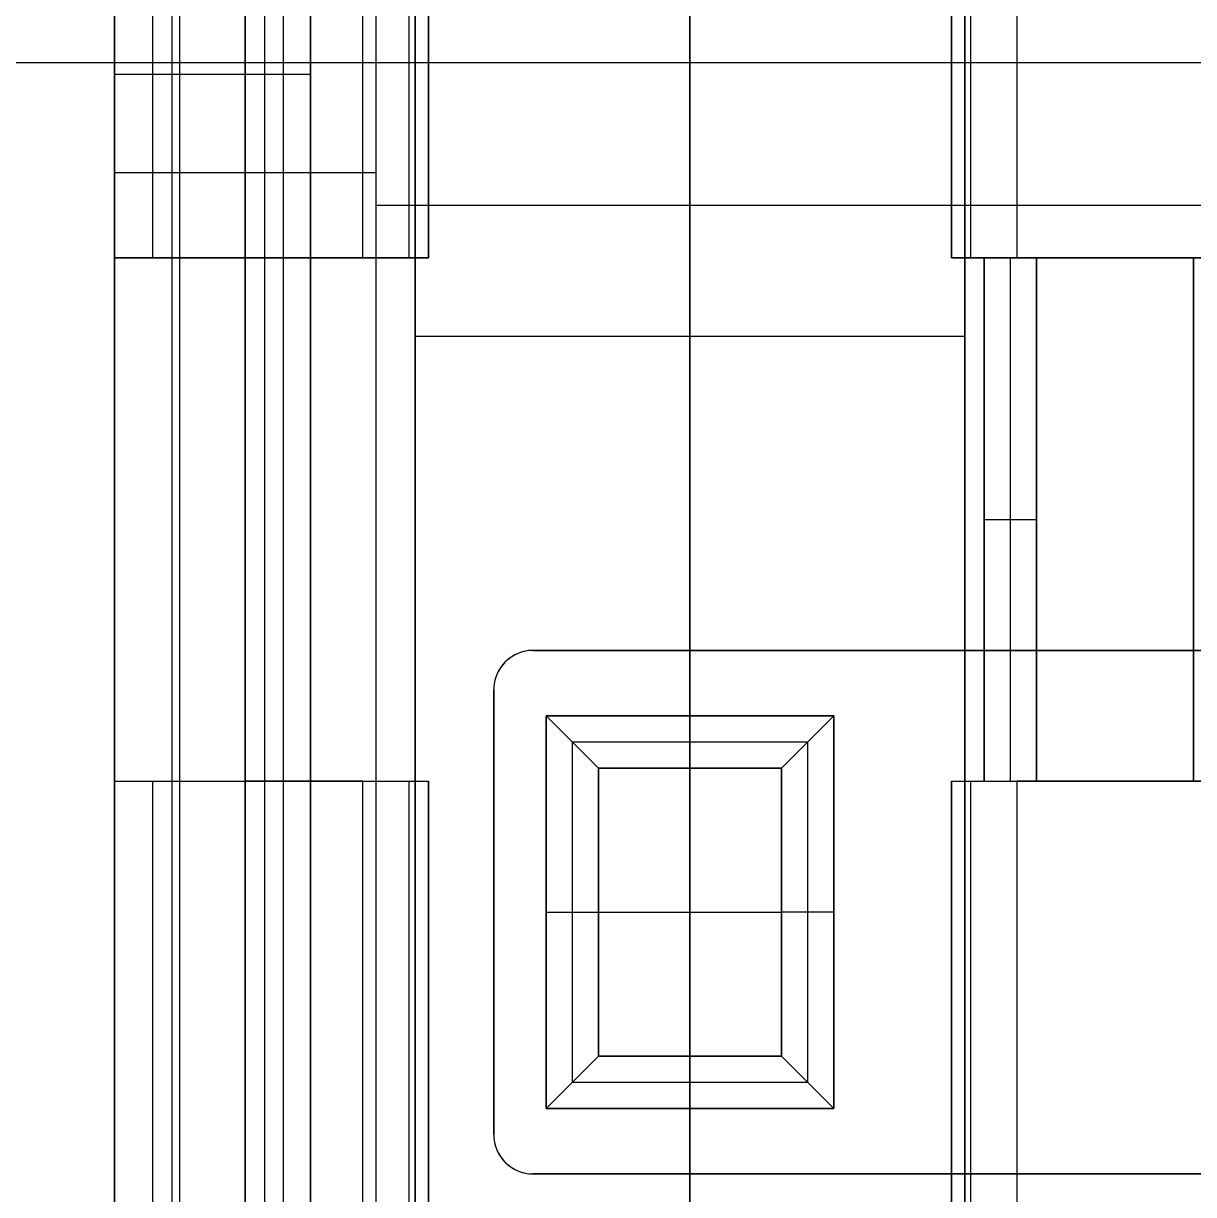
# Model space of a CAD drawing. Header units: inches. Extents: x 0 to 2.1, y -0.07 to 2.7.
# Drawn here: x 1.43112 to 1.46634, y 0.03477 to 0.07 of the extents above; entities that cross this region are included whole.
import ezdxf

# ---------------------------------------------------------------- set-up
doc = ezdxf.new("R2010")
doc.units = ezdxf.units.IN
doc.header["$LTSCALE"] = 0.0393700787401575
doc.header["$MEASUREMENT"] = 0
doc.layers.add('freetronics11$components', color=254, linetype='Continuous', true_color=0xe6e6e6)

msp = doc.modelspace()

# ---------------------------------------------------------------- linework, layer by layer
at = {"layer": 'freetronics11$components', "color": 254, "true_color": 0xe6e6e6}
for p, q in [((1.451181102362204, 0.1369659744230794, -0.1189702879683127), (1.451181102362204, 0.0267297539506385, -0.1189702879683127)), ((1.451181102362204, 0.0267297539506385, -0.1236946974171316), (1.451181102362204, 0.1369659744230794, -0.1236946974171316)), ((1.442913385826771, 0.1290919586750479, -0.1189702879683127), (1.442913385826771, 0.0267297539506384, -0.1189702879683127)), ((1.442913385826771, 0.0267297539506384, -0.1236946974171316), (1.442913385826771, 0.1290919586750479, -0.1236946974171316)), ((1.442913385826771, 0.1290919586750479, -0.1189702879683127), (1.442913385826771, 0.0267297539506384, -0.1189702879683127)), ((1.442913385826771, 0.0267297539506384, -0.1236946974171316), (1.442913385826771, 0.1290919586750479, -0.1236946974171316)), ((1.459448818897637, 0.0267297539506384, -0.1189702879683127), (1.459448818897637, 0.1290919586750479, -0.1189702879683127)), ((1.459448818897637, 0.1290919586750479, -0.1236946974171316), (1.459448818897637, 0.0267297539506384, -0.1236946974171316)), ((1.459448818897637, 0.1290919586750479, -0.1236946974171316), (1.459448818897637, 0.0267297539506384, -0.1236946974171316)), ((1.459448818897637, 0.0267297539506384, -0.1189702879683127), (1.459448818897637, 0.1290919586750479, -0.1189702879683127)), ((1.433858267716535, 0.1192494389900085, -0.1327498155273679), (1.433858267716535, 0.0176746358404022, -0.1327498155273679)), ((1.433858267716535, 0.0176746358404022, -0.1209387919053206), (1.433858267716535, 0.1192494389900085, -0.1209387919053206)), ((1.433858267716535, 0.1192494389900085, -0.1327498155273679), (1.433858267716535, 0.0176746358404022, -0.1327498155273679)), ((1.433858267716535, 0.1192494389900085, -0.1268443037163443), (1.433858267716535, 0.0176746358404022, -0.1268443037163443)), ((1.433858267716535, 0.1192494389900085, -0.1209387919053206), (1.433858267716535, 0.0176746358404022, -0.1209387919053206)), ((1.435587952079607, 0.1192494389900085, -0.1369256429753207), (1.435587952079607, 0.0176746358404055, -0.1369256429753207)), ((1.435826771653543, 0.0176746358404022, -0.1209387919053206), (1.435826771653543, 0.1192494389900085, -0.1209387919053206)), ((1.437795275590551, 0.0176746358404022, -0.1209387919053206), (1.437795275590551, 0.1192494389900085, -0.1209387919053206)), ((1.437795275590551, 0.0176746358404022, -0.1209387919053206), (1.437795275590551, 0.1192494389900085, -0.1209387919053206)), ((1.437795275590551, 0.1192494389900085, -0.1327498155273679), (1.437795275590551, 0.0176746358404022, -0.1327498155273679)), ((1.437795275590551, 0.1192494389900085, -0.1268443037163443), (1.437795275590551, 0.0176746358404022, -0.1268443037163443)), ((1.437795275590551, 0.1192494389900085, -0.1327498155273679), (1.437795275590551, 0.0176746358404022, -0.1327498155273679)), ((1.438371837044908, 0.1192494389900085, -0.1341417580100185), (1.438371837044908, 0.0176746358404055, -0.1341417580100185)), ((1.439763779527559, 0.1192494389900085, -0.1347183194643758), (1.439763779527559, 0.0176746358404022, -0.1347183194643758)), ((1.439763779527559, 0.1192494389900085, -0.1386553273383915), (1.439763779527559, 0.0176746358404022, -0.1386553273383915)), ((1.439763779527559, 0.0176746358404022, -0.1386553273383915), (1.439763779527559, 0.1192494389900085, -0.1386553273383915)), ((1.439763779527559, 0.0176746358404022, -0.1347183194643758), (1.439763779527559, 0.1192494389900085, -0.1347183194643758)), ((1.433858267716535, 0.0629502263915834, -0.1209387919053206), (1.433858267716535, 0.1133439271789849, -0.1209387919053206)), ((1.433858267716535, 0.1133439271789849, -0.1209387919053206), (1.433858267716535, 0.0629502263915834, -0.1209387919053206)), ((1.433858267716535, 0.0629502263915834, -0.1197576895431159), (1.433858267716535, 0.1133439271789849, -0.1197576895431159)), ((1.433858267716535, 0.0629502263915834, -0.1197576895431159), (1.433858267716535, 0.1133439271789849, -0.1197576895431159)), ((1.43501139062525, 0.0629502263915858, -0.1169738045778143), (1.43501139062525, 0.1133439271789817, -0.1169738045778143)), ((1.437795275590551, 0.1133439271789849, -0.1158206816691001), (1.437795275590551, 0.0629502263915834, -0.1158206816691001)), ((1.437795275590551, 0.1133439271789849, -0.1209387919053206), (1.437795275590551, 0.0629502263915834, -0.1209387919053206)), ((1.437795275590551, 0.1133439271789849, -0.1158206816691001), (1.437795275590551, 0.0629502263915834, -0.1158206816691001)), ((1.437795275590551, 0.1133439271789849, -0.1307813115903599), (1.437795275590551, 0.0176746358404022, -0.1307813115903599)), ((1.437795275590551, 0.0176746358404022, -0.1307813115903599), (1.437795275590551, 0.1133439271789849, -0.1307813115903599)), ((1.437795275590551, 0.1133439271789849, -0.1209387919053206), (1.437795275590551, 0.0629502263915834, -0.1209387919053206)), ((1.437795275590551, 0.1133439271789849, -0.1258600517478403), (1.437795275590551, 0.0176746358404022, -0.1258600517478403)), ((1.438948398499265, 0.0176746358404023, -0.133565196555661), (1.438948398499265, 0.1133439271789818, -0.133565196555661)), ((1.441338582677165, 0.0629502263915834, -0.1158206816691001), (1.441338582677165, 0.1133439271789849, -0.1158206816691001)), ((1.441338582677165, 0.0629502263915834, -0.1158206816691001), (1.441338582677165, 0.1133439271789849, -0.1158206816691001)), ((1.441732283464566, 0.0176746358404022, -0.1347183194643758), (1.441732283464566, 0.1133439271789849, -0.1347183194643758)), ((1.441732283464566, 0.0176746358404022, -0.1347183194643758), (1.441732283464566, 0.1133439271789849, -0.1347183194643758)), ((1.442730525159815, 0.0629502263915858, -0.1163972431234569), (1.442730525159815, 0.1133439271789817, -0.1163972431234569)), ((1.443307086614173, 0.1133439271789849, -0.117789185606108), (1.443307086614173, 0.0629502263915834, -0.117789185606108)), ((1.443307086614173, 0.0629502263915834, -0.1217261934801238), (1.443307086614173, 0.1133439271789849, -0.1217261934801238)), ((1.443307086614173, 0.1133439271789849, -0.117789185606108), (1.443307086614173, 0.0629502263915834, -0.117789185606108)), ((1.443307086614173, 0.1133439271789849, -0.119757689543116), (1.443307086614173, 0.0629502263915833, -0.1197576895431159)), ((1.443307086614173, 0.1133439271789849, -0.1217261934801238), (1.443307086614173, 0.0629502263915834, -0.1217261934801238)), ((1.451181102362204, 0.0078321161553628, -0.1217261934801238), (1.451181102362204, 0.1133439271789849, -0.1217261934801238)), ((1.459055118110236, 0.0629502263915834, -0.1217261934801238), (1.459055118110236, 0.1133439271789849, -0.1217261934801238)), ((1.459055118110236, 0.1133439271789849, -0.1217261934801238), (1.459055118110236, 0.0629502263915834, -0.1217261934801238)), ((1.459055118110236, 0.0629502263915834, -0.117789185606108), (1.459055118110236, 0.1133439271789849, -0.117789185606108)), ((1.459055118110236, 0.1133439271789849, -0.119757689543116), (1.459055118110236, 0.0629502263915833, -0.1197576895431159)), ((1.459055118110236, 0.0629502263915834, -0.117789185606108), (1.459055118110236, 0.1133439271789849, -0.117789185606108)), ((1.459631679564592, 0.0629502263915858, -0.1163972431234576), (1.459631679564592, 0.1133439271789817, -0.1163972431234576)), ((1.461023622047243, 0.1133439271789849, -0.1158206816691001), (1.461023622047243, 0.0629502263915834, -0.1158206816691001)), ((1.461023622047243, 0.1133439271789849, -0.1158206816691001), (1.461023622047243, 0.0629502263915834, -0.1158206816691001)), ((1.402952755905501, 0.0688239420949101, -0.0788128076533521), (1.474803149606292, 0.0688239420949101, -0.0788128076533521)), ((1.433858267716535, 0.0684620374152054, -0.1327498155273679), (1.433858267716535, 0.0684620374152054, -0.1209387919053206)), ((1.437795275590537, 0.0684620374152054, -0.1209387919053206), (1.433858267716549, 0.0684620374152054, -0.1209387919053206)), ((1.437795275590551, 0.0684620374152054, -0.1327498155273679), (1.437795275590551, 0.0684620374152054, -0.1209387919053206)), ((1.437795275590551, 0.0655092815096935, -0.1209387919053206), (1.433858267716535, 0.0655092815096935, -0.1209387919053206)), ((1.437795275590551, 0.0655092815096935, -0.1209387919053207), (1.437795275590551, 0.0655092815096935, -0.1307813115903608)), ((1.562992125984251, 0.0645250295411896, -0.1347183194643758), (1.441732283464566, 0.0645250295411896, -0.1347183194643758)), ((1.437795275590551, 0.0629502263915834, -0.1209387919053206), (1.433858267716535, 0.0629502263915834, -0.1209387919053206)), ((1.433858267716535, 0.0629502263915834, -0.1209387919053206), (1.433858267716535, 0.0629502263915834, -0.1197576895431159)), ((1.443307086614173, 0.0629502263915834, -0.1203482407242182), (1.433858267716535, 0.0629502263915834, -0.1203482407242182)), ((1.437795275590551, 0.0629502263915834, -0.1209387919053206), (1.433858267716535, 0.0629502263915834, -0.1209387919053206)), ((1.433858267716535, 0.0629502263915834, -0.1209387919053206), (1.433858267716535, 0.0629502263915834, -0.1197576895431159)), ((1.442913385826771, 0.0629502263915834, -0.1233009966297301), (1.437795275590551, 0.0629502263915834, -0.1233009966297301)), ((1.437795275590551, 0.0629502263915834, -0.1233009966297301), (1.437795275590551, 0.0472021948955203, -0.1233009966297301)), ((1.442913385826771, 0.0629502263915834, -0.1233009966297301), (1.437795275590551, 0.0629502263915834, -0.1233009966297301)), ((1.437795275590551, 0.0629502263915834, -0.1233009966297301), (1.437795275590551, 0.0629502263915834, -0.1209387919053206)), ((1.437795275590551, 0.0629502263915834, -0.1158206816691001), (1.441338582677165, 0.0629502263915834, -0.1158206816691001)), ((1.437795275590551, 0.0629502263915834, -0.1158206816691001), (1.441338582677165, 0.0629502263915834, -0.1158206816691001)), ((1.437795275590551, 0.0629502263915834, -0.1209387919053206), (1.437795275590551, 0.0629502263915834, -0.1233009966297301)), ((1.437795275590551, 0.0629502263915834, -0.1233009966297301), (1.437795275590551, 0.0472021948955203, -0.1233009966297301)), ((1.442913385826771, 0.0472021948955203, -0.1233009966297301), (1.442913385826771, 0.0629502263915834, -0.1233009966297301)), ((1.443307086614173, 0.0629502263915834, -0.1217261934801238), (1.442913385826771, 0.0629502263915834, -0.1217261934801238)), ((1.442913385826771, 0.0629502263915834, -0.1217261934801238), (1.442913385826771, 0.0629502263915834, -0.1233009966297301)), ((1.443307086614173, 0.0629502263915834, -0.1217261934801238), (1.442913385826771, 0.0629502263915834, -0.1217261934801238)), ((1.442913385826771, 0.0629502263915834, -0.1217261934801238), (1.442913385826771, 0.0472021948955203, -0.1217261934801238)), ((1.442913385826771, 0.0629502263915834, -0.1217261934801238), (1.442913385826771, 0.0472021948955203, -0.1217261934801238)), ((1.442913385826771, 0.0472021948955203, -0.1233009966297301), (1.442913385826771, 0.0629502263915834, -0.1233009966297301)), ((1.442913385826771, 0.0629502263915834, -0.1233009966297301), (1.442913385826771, 0.0629502263915834, -0.1217261934801238)), ((1.442913385826771, 0.0472021948955382, -0.1225135950549269), (1.442913385826771, 0.0629502263915646, -0.1225135950549269)), ((1.443307086614173, 0.0629502263915834, -0.117789185606108), (1.443307086614173, 0.0629502263915834, -0.1217261934801238)), ((1.443307086614173, 0.0629502263915834, -0.117789185606108), (1.443307086614173, 0.0629502263915834, -0.1217261934801238)), ((1.459448818897637, 0.0629502263915834, -0.1217261934801238), (1.459055118110236, 0.0629502263915834, -0.1217261934801238)), ((1.459055118110236, 0.0629502263915834, -0.1217261934801238), (1.459055118110236, 0.0629502263915834, -0.117789185606108)), ((1.468897637795275, 0.0629502263915834, -0.1203482407242182), (1.459055118110236, 0.0629502263915834, -0.1203482407242182)), ((1.459448818897637, 0.0629502263915834, -0.1217261934801238), (1.459055118110236, 0.0629502263915834, -0.1217261934801238)), ((1.459055118110236, 0.0629502263915834, -0.1217261934801238), (1.459055118110236, 0.0629502263915834, -0.117789185606108)), ((1.46003937007874, 0.0629502263915834, -0.1233009966297301), (1.459448818897637, 0.0629502263915834, -0.1233009966297301)), ((1.459448818897637, 0.0629502263915834, -0.1233009966297301), (1.459448818897637, 0.0472021948955203, -0.1233009966297301)), ((1.46003937007874, 0.0629502263915834, -0.1233009966297301), (1.459448818897637, 0.0629502263915834, -0.1233009966297301)), ((1.459448818897637, 0.0629502263915834, -0.1233009966297301), (1.459448818897637, 0.0629502263915834, -0.1217261934801238)), ((1.459448818897637, 0.0472021948955203, -0.1217261934801238), (1.459448818897637, 0.0629502263915834, -0.1217261934801238)), ((1.459448818897637, 0.0472021948955203, -0.1217261934801238), (1.459448818897637, 0.0629502263915834, -0.1217261934801238)), ((1.459448818897637, 0.0629502263915834, -0.1217261934801238), (1.459448818897637, 0.0629502263915834, -0.1233009966297301)), ((1.459448818897637, 0.0629502263915834, -0.1233009966297301), (1.459448818897637, 0.0472021948955203, -0.1233009966297301)), ((1.459448818897637, 0.0629502263915654, -0.1225135950549269), (1.459448818897637, 0.0472021948955391, -0.1225135950549269)), ((1.46003937007874, 0.0472021948955203, -0.1233009966297301), (1.46003937007874, 0.0629502263915834, -0.1233009966297301)), ((1.461614173228346, 0.0629502263915834, -0.1248757997793363), (1.46003937007874, 0.0629502263915834, -0.1233009966297301)), ((1.461614173228346, 0.0629502263915834, -0.1248757997793363), (1.46003937007874, 0.0629502263915834, -0.1233009966297301)), ((1.46003937007874, 0.0629502263915834, -0.1233009966297301), (1.46003937007874, 0.0472021948955203, -0.1233009966297301)), ((1.460826771653543, 0.0472021948955391, -0.1240883982045332), (1.460826771653543, 0.0629502263915646, -0.1240883982045332)), ((1.461023622047243, 0.0629502263915834, -0.1158206816691001), (1.466929133858267, 0.0629502263915834, -0.1158206816691001)), ((1.461023622047243, 0.0629502263915834, -0.1158206816691001), (1.466929133858267, 0.0629502263915834, -0.1158206816691001)), ((1.466338582677165, 0.0629502263915834, -0.1248757997793363), (1.461614173228346, 0.0629502263915834, -0.1248757997793363)), ((1.466338582677165, 0.0629502263915834, -0.1248757997793363), (1.461614173228346, 0.0629502263915834, -0.1248757997793363)), ((1.461614173228346, 0.0629502263915834, -0.1248757997793363), (1.461614173228346, 0.0472021948955203, -0.1248757997793363)), ((1.461614173228346, 0.0472021948955203, -0.1248757997793363), (1.461614173228346, 0.0629502263915834, -0.1248757997793363)), ((1.467913385826771, 0.0629502263915834, -0.1233009966297301), (1.466338582677165, 0.0629502263915834, -0.1248757997793363)), ((1.466338582677165, 0.0629502263915834, -0.1248757997793363), (1.466338582677165, 0.0472021948955203, -0.1248757997793363)), ((1.467913385826771, 0.0629502263915834, -0.1233009966297301), (1.466338582677165, 0.0629502263915834, -0.1248757997793363)), ((1.466338582677165, 0.0472021948955203, -0.1248757997793363), (1.466338582677165, 0.0629502263915834, -0.1248757997793363)), ((1.442913385826771, 0.0605880216671739, -0.1217261934801238), (1.459448818897637, 0.0605880216671739, -0.1217261934801238)), ((1.442913385826771, 0.0550762106435518, -0.1233009966297301), (1.442913385826771, 0.0550762106435518, -0.1217261934801238)), ((1.459448818897637, 0.0550762106435518, -0.1233009966297301), (1.459448818897637, 0.0550762106435518, -0.1217261934801238)), ((1.460039370078735, 0.0550762106435518, -0.1233009966297313), (1.461614173228351, 0.0550762106435518, -0.1248757997793351)), ((1.484645669291338, 0.051139202769536, -0.1347183194643758), (1.446456692913385, 0.051139202769536, -0.1347183194643758)), ((1.484645669291338, 0.051139202769536, -0.1386553273383915), (1.446456692913385, 0.051139202769536, -0.1386553273383915)), ((1.446456692913385, 0.051139202769536, -0.1386553273383915), (1.446456692913385, 0.051139202769536, -0.1347183194643758)), ((1.446456692913385, 0.051139202769536, -0.1347183194643758), (1.484645669291338, 0.051139202769536, -0.1347183194643758)), ((1.446456692913386, 0.051139202769536, -0.1366868234013836), (1.484645669291338, 0.051139202769536, -0.1366868234013836)), ((1.446456692913385, 0.051139202769536, -0.1386553273383915), (1.446456692913385, 0.051139202769536, -0.1347183194643758)), ((1.446456692913385, 0.051139202769536, -0.1386553273383915), (1.484645669291338, 0.051139202769536, -0.1386553273383915)), ((1.446456692913385, 0.051139202769536, -0.1347183194643758), (1.484645669291338, 0.051139202769536, -0.1347183194643758)), ((1.446456692913385, 0.051139202769536, -0.1386553273383915), (1.484645669291338, 0.051139202769536, -0.1386553273383915)), ((1.446456692913385, 0.051139202769536, -0.1386553273383915), (1.446456692913385, 0.051139202769536, -0.1347183194643758)), ((1.446456692913385, 0.051139202769536, -0.1386553273383915), (1.446456692913385, 0.051139202769536, -0.1347183194643758)), ((1.446456692913385, 0.051139202769536, -0.1347183194643758), (1.484645669291338, 0.051139202769536, -0.1347183194643758)), ((1.484645669291338, 0.051139202769536, -0.1386553273383915), (1.446456692913385, 0.051139202769536, -0.1386553273383915)), ((1.446456692913386, 0.051139202769536, -0.1366868234013836), (1.484645669291338, 0.051139202769536, -0.1366868234013836)), ((1.465551181102362, 0.051139202769536, -0.1347183194643757), (1.465551181102362, 0.051139202769536, -0.1386553273383911)), ((1.445621527423795, 0.0507932658969218, -0.1347183194643757), (1.445621527423795, 0.0507932658969218, -0.1386553273383918)), ((1.445621527423795, 0.0507932658969215, -0.1386553273383912), (1.445621527423795, 0.0507932658969215, -0.1347183194643761)), ((1.44527559055118, 0.0499581004073313, -0.1347183194643758), (1.44527559055118, 0.0365722736356778, -0.1347183194643758)), ((1.44527559055118, 0.0499581004073313, -0.1347183194643758), (1.44527559055118, 0.0499581004073313, -0.1386553273383915)), ((1.44527559055118, 0.0365722736356778, -0.1386553273383915), (1.44527559055118, 0.0499581004073313, -0.1386553273383915)), ((1.44527559055118, 0.0499581004073313, -0.1386553273383915), (1.44527559055118, 0.0365722736356778, -0.1386553273383915)), ((1.44527559055118, 0.0365722736356778, -0.1347183194643758), (1.44527559055118, 0.0499581004073313, -0.1347183194643758)), ((1.44527559055118, 0.0499581004073313, -0.1347183194643758), (1.44527559055118, 0.0499581004073313, -0.1386553273383915)), ((1.44527559055118, 0.0365722736356955, -0.1366868234013836), (1.44527559055118, 0.0499581004073128, -0.1366868234013836)), ((1.44527559055118, 0.0365722736356778, -0.1347183194643758), (1.44527559055118, 0.0499581004073313, -0.1347183194643758)), ((1.44527559055118, 0.0365722736356778, -0.1386553273383915), (1.44527559055118, 0.0499581004073313, -0.1386553273383915)), ((1.44527559055118, 0.0499581004073313, -0.1347183194643758), (1.44527559055118, 0.0499581004073313, -0.1386553273383915)), ((1.44527559055118, 0.0499581004073313, -0.1386553273383915), (1.44527559055118, 0.0365722736356778, -0.1386553273383915)), ((1.44527559055118, 0.0365722736356778, -0.1347183194643758), (1.44527559055118, 0.0499581004073313, -0.1347183194643758)), ((1.44527559055118, 0.0365722736356931, -0.1366868234013836), (1.44527559055118, 0.0499581004073165, -0.1366868234013836)), ((1.44527559055118, 0.0499581004073313, -0.1347183194643758), (1.44527559055118, 0.0499581004073313, -0.1386553273383915)), ((1.455511811023622, 0.0491706988325283, -0.1386553273383915), (1.446850393700787, 0.0491706988325283, -0.1386553273383915)), ((1.446850393700787, 0.0491706988325283, -0.1386553273383915), (1.446850393700787, 0.0373596752104809, -0.1386553273383915)), ((1.448425196850393, 0.0475958956829219, -0.1236946974171316), (1.446850393700787, 0.0491706988325283, -0.125269500566738)), ((1.446850393700787, 0.0491706988325283, -0.125269500566738), (1.455511811023622, 0.0491706988325283, -0.125269500566738)), ((1.446850393700787, 0.0491706988325283, -0.125269500566738), (1.455511811023622, 0.0491706988325283, -0.125269500566738)), ((1.455511811023622, 0.0491706988325283, -0.1386553273383915), (1.446850393700787, 0.0491706988325283, -0.1386553273383915)), ((1.446850393700787, 0.0491706988325283, -0.1386553273383915), (1.446850393700787, 0.0491706988325283, -0.125269500566738)), ((1.446850393700804, 0.0491706988325283, -0.1319624139525647), (1.455511811023603, 0.0491706988325283, -0.1319624139525647)), ((1.446850393700787, 0.0373596752104809, -0.125269500566738), (1.446850393700787, 0.0491706988325283, -0.125269500566738)), ((1.446850393700787, 0.0491706988325283, -0.125269500566738), (1.446850393700787, 0.0491706988325283, -0.1386553273383915)), ((1.446850393700787, 0.0491706988325283, -0.1386553273383915), (1.446850393700787, 0.0373596752104809, -0.1386553273383915)), ((1.446850393700787, 0.0373596752104986, -0.1319624139525647), (1.446850393700787, 0.0491706988325096, -0.1319624139525647)), ((1.446850393700787, 0.0373596752104809, -0.125269500566738), (1.446850393700787, 0.0491706988325283, -0.125269500566738)), ((1.446850393700787, 0.0491706988325283, -0.125269500566738), (1.448425196850393, 0.0475958956829219, -0.1236946974171316)), ((1.451181102362204, 0.0491706988325327, -0.1252695005667367), (1.451181102362204, 0.0475958956829173, -0.1236946974171329)), ((1.451181102362204, 0.0491706988325283, -0.1252695005667379), (1.451181102362204, 0.0491706988325283, -0.1386553273383923)), ((1.453937007874015, 0.0475958956829219, -0.1236946974171316), (1.455511811023622, 0.0491706988325283, -0.125269500566738)), ((1.455511811023622, 0.0491706988325283, -0.125269500566738), (1.453937007874015, 0.0475958956829219, -0.1236946974171316)), ((1.455511811023622, 0.0373596752104809, -0.1386553273383915), (1.455511811023622, 0.0491706988325283, -0.1386553273383915)), ((1.455511811023622, 0.0491706988325283, -0.125269500566738), (1.455511811023622, 0.0373596752104809, -0.125269500566738)), ((1.455511811023622, 0.0373596752104809, -0.1386553273383915), (1.455511811023622, 0.0491706988325283, -0.1386553273383915)), ((1.455511811023622, 0.0491706988325283, -0.1386553273383915), (1.455511811023622, 0.0491706988325283, -0.125269500566738)), ((1.455511811023622, 0.0491706988325105, -0.1319624139525647), (1.455511811023622, 0.0373596752104994, -0.1319624139525647)), ((1.455511811023622, 0.0491706988325283, -0.125269500566738), (1.455511811023622, 0.0373596752104809, -0.125269500566738)), ((1.455511811023622, 0.0491706988325283, -0.125269500566738), (1.455511811023622, 0.0491706988325283, -0.1386553273383915)), ((1.454724409448803, 0.048383297257725, -0.1244820989919348), (1.447637795275605, 0.048383297257725, -0.1244820989919348)), ((1.44763779527559, 0.048383297257709, -0.1244820989919348), (1.44763779527559, 0.0381470767853001, -0.1244820989919348)), ((1.454724409448819, 0.0381470767853001, -0.1244820989919348), (1.454724409448819, 0.048383297257709, -0.1244820989919348)), ((1.448425196850393, 0.0475958956829219, -0.1236946974171316), (1.453937007874015, 0.0475958956829219, -0.1236946974171316)), ((1.448425196850393, 0.0389344783600873, -0.1236946974171316), (1.448425196850393, 0.0475958956829219, -0.1236946974171316)), ((1.453937007874015, 0.0475958956829219, -0.1236946974171316), (1.448425196850393, 0.0475958956829219, -0.1236946974171316)), ((1.448425196850393, 0.0475958956829219, -0.1236946974171316), (1.448425196850393, 0.0389344783600873, -0.1236946974171316)), ((1.451181102362204, 0.0389344783601053, -0.1236946974171316), (1.451181102362204, 0.0475958956829039, -0.1236946974171316)), ((1.453937007874015, 0.0389344783600873, -0.1236946974171316), (1.453937007874015, 0.0475958956829219, -0.1236946974171316)), ((1.453937007874015, 0.0475958956829219, -0.1236946974171316), (1.453937007874015, 0.0389344783600873, -0.1236946974171316)), ((1.433858267716535, 0.0472021948955203, -0.1197576895431159), (1.433858267716535, 0.0472021948955203, -0.1209387919053206)), ((1.433858267716535, 0.0472021948955203, -0.1209387919053206), (1.437795275590551, 0.0472021948955203, -0.1209387919053206)), ((1.433858267716535, 0.0472021948955203, -0.1203482407242182), (1.443307086614173, 0.0472021948955203, -0.1203482407242182)), ((1.433858267716535, 0.0176746358404022, -0.1209387919053206), (1.433858267716535, 0.0472021948955203, -0.1209387919053206)), ((1.433858267716535, 0.0472021948955203, -0.1209387919053206), (1.437795275590551, 0.0472021948955203, -0.1209387919053206)), ((1.433858267716535, 0.0472021948955203, -0.1209387919053206), (1.433858267716535, 0.0176746358404022, -0.1209387919053206)), ((1.433858267716535, 0.0117691240361502, -0.1197576895431159), (1.433858267716535, 0.0472021948955203, -0.1197576895431159)), ((1.433858267716535, 0.0472021948955203, -0.1197576895431159), (1.433858267716535, 0.0472021948955203, -0.1209387919053206)), ((1.433858267716535, 0.0117691240361502, -0.1197576895431159), (1.433858267716535, 0.0472021948955203, -0.1197576895431159)), ((1.43501139062525, 0.0117691240293787, -0.1169738045778143), (1.43501139062525, 0.0472021948955206, -0.1169738045778143)), ((1.437795275590551, 0.0472021948955203, -0.1233009966297301), (1.442913385826771, 0.0472021948955203, -0.1233009966297301)), ((1.437795275590551, 0.0472021948955203, -0.1233009966297301), (1.442913385826771, 0.0472021948955203, -0.1233009966297301)), ((1.441338582677165, 0.0472021948955203, -0.1158206816691001), (1.437795275590551, 0.0472021948955203, -0.1158206816691001)), ((1.437795275590551, 0.0472021948955203, -0.1209387919053206), (1.437795275590551, 0.0472021948955203, -0.1233009966297301)), ((1.441338582677165, 0.0472021948955203, -0.1158206816691001), (1.437795275590551, 0.0472021948955203, -0.1158206816691001)), ((1.437795275590551, 0.0472021948955203, -0.1158206816691001), (1.437795275590551, 0.0117691240293786, -0.1158206816691001)), ((1.437795275590551, 0.0472021948955203, -0.1209387919053206), (1.437795275590551, 0.0176746358404022, -0.1209387919053206)), ((1.437795275590551, 0.0472021948955203, -0.1158206816691001), (1.437795275590551, 0.0117691240293786, -0.1158206816691001)), ((1.437795275590551, 0.0472021948955203, -0.1233009966297301), (1.437795275590551, 0.0472021948955203, -0.1209387919053206)), ((1.437795275590551, 0.0472021948955203, -0.1209387919053206), (1.437795275590551, 0.0176746358404022, -0.1209387919053206)), ((1.441338582677165, 0.0117691240392211, -0.1158206816691001), (1.441338582677165, 0.0472021948955203, -0.1158206816691001)), ((1.441338582677165, 0.0117691240293786, -0.1158206816691001), (1.441338582677165, 0.0472021948955203, -0.1158206816691001)), ((1.442730525159815, 0.0117691240293787, -0.1163972431234569), (1.442730525159815, 0.0472021948955206, -0.1163972431234569)), ((1.442913385826771, 0.0472021948955203, -0.1233009966297301), (1.442913385826771, 0.0472021948955203, -0.1217261934801238)), ((1.442913385826771, 0.0472021948955203, -0.1217261934801238), (1.443307086614173, 0.0472021948955203, -0.1217261934801238)), ((1.442913385826771, 0.0472021948955203, -0.1217261934801238), (1.443307086614173, 0.0472021948955203, -0.1217261934801238)), ((1.442913385826771, 0.0472021948955203, -0.1217261934801238), (1.442913385826771, 0.0472021948955203, -0.1233009966297301)), ((1.443307086614173, 0.0472021948955203, -0.1217261934801238), (1.443307086614173, 0.0472021948955203, -0.117789185606108)), ((1.443307086614173, 0.0472021948955203, -0.117789185606108), (1.443307086614173, 0.0117691240293786, -0.117789185606108)), ((1.443307086614173, 0.0098006200923707, -0.1217261934801238), (1.443307086614173, 0.0472021948955203, -0.1217261934801238)), ((1.443307086614173, 0.0472021948955203, -0.1217261934801238), (1.443307086614173, 0.0472021948955203, -0.117789185606108)), ((1.443307086614173, 0.0472021948955203, -0.117789185606108), (1.443307086614173, 0.0117691240293786, -0.1177891917390486)), ((1.443307086614173, 0.0472021948955204, -0.1197576895431159), (1.443307086614173, 0.0098006200923708, -0.119757689543116)), ((1.443307086614173, 0.0472021948955203, -0.1217261934801238), (1.443307086614173, 0.0098006200923707, -0.1217261934801238)), ((1.459055118110236, 0.0472021948955203, -0.117789185606108), (1.459055118110236, 0.0472021948955203, -0.1217261934801238)), ((1.459055118110236, 0.0472021948955203, -0.1217261934801238), (1.459448818897637, 0.0472021948955203, -0.1217261934801238)), ((1.459055118110236, 0.0472021948955203, -0.1203482407242182), (1.468897637795275, 0.0472021948955203, -0.1203482407242182)), ((1.459055118110236, 0.0098006200923707, -0.1217261934801238), (1.459055118110236, 0.0472021948955203, -0.1217261934801238)), ((1.459055118110236, 0.0472021948955203, -0.1217261934801238), (1.459448818897637, 0.0472021948955203, -0.1217261934801238)), ((1.459055118110236, 0.0472021948955203, -0.1217261934801238), (1.459055118110236, 0.0098006200923707, -0.1217261934801238)), ((1.459055118110275, 0.0117691240293786, -0.1177891969017498), (1.459055118110236, 0.0472021948955203, -0.117789185606108)), ((1.459055118110236, 0.0472021948955203, -0.117789185606108), (1.459055118110236, 0.0472021948955203, -0.1217261934801238)), ((1.459055118110236, 0.0472021948955204, -0.119757689543116), (1.459055118110236, 0.0098006200923708, -0.119757689543116)), ((1.459055118110236, 0.0117691240293786, -0.117789185606108), (1.459055118110236, 0.0472021948955203, -0.117789185606108)), ((1.459448818897637, 0.0472021948955203, -0.1233009966297301), (1.46003937007874, 0.0472021948955203, -0.1233009966297301)), ((1.459448818897637, 0.0472021948955203, -0.1217261934801238), (1.459448818897637, 0.0472021948955203, -0.1233009966297301)), ((1.459448818897637, 0.0472021948955203, -0.1233009966297301), (1.46003937007874, 0.0472021948955203, -0.1233009966297301)), ((1.459448818897637, 0.0472021948955203, -0.1233009966297301), (1.459448818897637, 0.0472021948955203, -0.1217261934801238)), ((1.459631679564592, 0.0117691240293787, -0.1163972431234576), (1.459631679564592, 0.0472021948955206, -0.1163972431234576)), ((1.46003937007874, 0.0472021948955203, -0.1233009966297301), (1.461614173228346, 0.0472021948955203, -0.1248757997793363)), ((1.46003937007874, 0.0472021948955203, -0.1233009966297301), (1.461614173228346, 0.0472021948955203, -0.1248757997793363)), ((1.466929133858267, 0.0472021948955203, -0.1158206816691001), (1.461023622047243, 0.0472021948955203, -0.1158206816691001)), ((1.466929133858267, 0.0472021948955203, -0.1158206816691001), (1.461023622047243, 0.0472021948955203, -0.1158206816691001)), ((1.461023622047243, 0.0472021948955203, -0.1158206816691001), (1.461023622047243, 0.0117691240224494, -0.1158206816691001)), ((1.461023622047243, 0.0472021948955203, -0.1158206816691001), (1.461023622047243, 0.0117691240224494, -0.1158206816691001)), ((1.461614173228346, 0.0472021948955203, -0.1248757997793363), (1.466338582677165, 0.0472021948955203, -0.1248757997793363)), ((1.461614173228346, 0.0472021948955203, -0.1248757997793363), (1.466338582677165, 0.0472021948955203, -0.1248757997793363)), ((1.466338582677165, 0.0472021948955203, -0.1248757997793363), (1.467913385826771, 0.0472021948955203, -0.1233009966297301)), ((1.466338582677165, 0.0472021948955203, -0.1248757997793363), (1.467913385826771, 0.0472021948955203, -0.1233009966297301)), ((1.44527559055118, 0.0432651870215046, -0.134718319464375), (1.44527559055118, 0.0432651870215046, -0.1386553273383914)), ((1.44527559055118, 0.0432651870215046, -0.1347183194643757), (1.44527559055118, 0.0432651870215046, -0.1386553273383911)), ((1.446850393700787, 0.0432651870215046, -0.1252695005667379), (1.446850393700787, 0.0432651870215046, -0.1386553273383923)), ((1.446850393700782, 0.0432651870215045, -0.1252695005667367), (1.448425196850398, 0.0432651870215045, -0.1236946974171329)), ((1.44842519685041, 0.0432651870215046, -0.1236946974171316), (1.453937007873998, 0.0432651870215046, -0.1236946974171316)), ((1.455511811023626, 0.0432651870215045, -0.1252695005667367), (1.453937007874011, 0.0432651870215045, -0.1236946974171329)), ((1.455511811023622, 0.0432651870215045, -0.1252695005667379), (1.455511811023622, 0.0432651870215045, -0.1386553273383923)), ((1.448425196850393, 0.0389344783600873, -0.1236946974171316), (1.446850393700787, 0.0373596752104809, -0.125269500566738)), ((1.446850393700787, 0.0373596752104809, -0.125269500566738), (1.448425196850393, 0.0389344783600873, -0.1236946974171316)), ((1.453937007874015, 0.0389344783600873, -0.1236946974171316), (1.448425196850393, 0.0389344783600873, -0.1236946974171316)), ((1.448425196850393, 0.0389344783600873, -0.1236946974171316), (1.453937007874015, 0.0389344783600873, -0.1236946974171316)), ((1.451181102362204, 0.0373596752104764, -0.1252695005667367), (1.451181102362204, 0.0389344783600918, -0.1236946974171329)), ((1.455511811023622, 0.0373596752104809, -0.125269500566738), (1.453937007874015, 0.0389344783600873, -0.1236946974171316)), ((1.453937007874015, 0.0389344783600873, -0.1236946974171316), (1.455511811023622, 0.0373596752104809, -0.125269500566738)), ((1.447637795275605, 0.0381470767852841, -0.1244820989919348), (1.454724409448803, 0.0381470767852841, -0.1244820989919348)), ((1.446850393700787, 0.0373596752104809, -0.1386553273383915), (1.455511811023622, 0.0373596752104809, -0.1386553273383915)), ((1.446850393700787, 0.0373596752104809, -0.1386553273383915), (1.446850393700787, 0.0373596752104809, -0.125269500566738)), ((1.455511811023622, 0.0373596752104809, -0.125269500566738), (1.446850393700787, 0.0373596752104809, -0.125269500566738)), ((1.455511811023622, 0.0373596752104809, -0.125269500566738), (1.446850393700787, 0.0373596752104809, -0.125269500566738)), ((1.446850393700787, 0.0373596752104809, -0.125269500566738), (1.446850393700787, 0.0373596752104809, -0.1386553273383915)), ((1.446850393700787, 0.0373596752104809, -0.1386553273383915), (1.455511811023622, 0.0373596752104809, -0.1386553273383915)), ((1.455511811023604, 0.0373596752104809, -0.1319624139525647), (1.446850393700805, 0.0373596752104809, -0.1319624139525647)), ((1.451181102362204, 0.0373596752104809, -0.1252695005667379), (1.451181102362204, 0.0373596752104809, -0.1386553273383923)), ((1.455511811023622, 0.0373596752104809, -0.125269500566738), (1.455511811023622, 0.0373596752104809, -0.1386553273383915)), ((1.455511811023622, 0.0373596752104809, -0.1386553273383915), (1.455511811023622, 0.0373596752104809, -0.125269500566738)), ((1.44527559055118, 0.0365722736356778, -0.1386553273383915), (1.44527559055118, 0.0365722736356778, -0.1347183194643758)), ((1.44527559055118, 0.0365722736356778, -0.1386553273383915), (1.44527559055118, 0.0365722736356778, -0.1347183194643758)), ((1.44527559055118, 0.0365722736356778, -0.1386553273383915), (1.44527559055118, 0.0365722736356778, -0.1347183194643758)), ((1.44527559055118, 0.0365722736356778, -0.1386553273383915), (1.44527559055118, 0.0365722736356778, -0.1347183194643758)), ((1.445621527423795, 0.0357371081460871, -0.1347183194643754), (1.445621527423795, 0.0357371081460871, -0.1386553273383922)), ((1.445621527423795, 0.0357371081460871, -0.1386553273383912), (1.445621527423795, 0.0357371081460871, -0.1347183194643761)), ((1.446456692913385, 0.0353911712734731, -0.1347183194643758), (1.484645669291338, 0.0353911712734731, -0.1347183194643758)), ((1.484645669291338, 0.0353911712734731, -0.1347183194643758), (1.446456692913385, 0.0353911712734731, -0.1347183194643758)), ((1.446456692913385, 0.0353911712734731, -0.1347183194643758), (1.446456692913385, 0.0353911712734731, -0.1386553273383915)), ((1.446456692913385, 0.0353911712734731, -0.1386553273383915), (1.484645669291338, 0.0353911712734731, -0.1386553273383915)), ((1.484645669291338, 0.0353911712734731, -0.1366868234013836), (1.446456692913385, 0.0353911712734731, -0.1366868234013836)), ((1.484645669291338, 0.0353911712734731, -0.1386553273383915), (1.446456692913385, 0.0353911712734731, -0.1386553273383915)), ((1.446456692913385, 0.0353911712734731, -0.1347183194643758), (1.446456692913385, 0.0353911712734731, -0.1386553273383915)), ((1.484645669291338, 0.0353911712734731, -0.1347183194643758), (1.446456692913385, 0.0353911712734731, -0.1347183194643758)), ((1.484645669291338, 0.0353911712734731, -0.1386553273383915), (1.446456692913385, 0.0353911712734731, -0.1386553273383915)), ((1.446456692913385, 0.0353911712734731, -0.1347183194643758), (1.446456692913385, 0.0353911712734731, -0.1386553273383915)), ((1.446456692913385, 0.0353911712734731, -0.1386553273383915), (1.484645669291338, 0.0353911712734731, -0.1386553273383915)), ((1.484645669291338, 0.0353911712734731, -0.1347183194643758), (1.446456692913385, 0.0353911712734731, -0.1347183194643758)), ((1.484645669291338, 0.0353911712734731, -0.1366868234013836), (1.446456692913386, 0.0353911712734731, -0.1366868234013836)), ((1.446456692913385, 0.0353911712734731, -0.1347183194643758), (1.446456692913385, 0.0353911712734731, -0.1386553273383915)), ((1.465551181102362, 0.0353911712734731, -0.1347183194643757), (1.465551181102362, 0.0353911712734731, -0.1386553273383911))]:
    msp.add_line(p, q, dxfattribs=at)
at = {"layer": 'freetronics11$components', "color": 105, "true_color": 0x5e8966}
msp.add_line((1.402952755905501, 0.0688239420949101, -0.0670017840313049), (1.474803149606292, 0.0688239420949101, -0.0670017840313049), dxfattribs=at)
at = {"layer": 'freetronics11$components', "color": 254, "true_color": 0xe6e6e6, "extrusion": (0, 1, 0)}
for centre, radius, start, end in [((-1.439763779527559, -0.1327498155273679, 0.0684620374152054), 0.0059055118110236, 269.9999999999979, 0), ((-1.439763779527559, -0.1327498155273679, 0.0684620374152054), 0.0019685039370079, 270, 0), ((-1.441732283464566, -0.1307813115903599, 0.0655092815096935), 0.0039370078740159, 270, 2.8275e-12), ((-1.437795275590551, -0.1197576895431159, 0.0629502263915834), 0.0039370078740157, 359.9999999999984, 90), ((-1.437795275590551, -0.1197576895431159, 0.0629502263915834), 0.0039370078740157, 0, 90), ((-1.441338582677165, -0.117789185606108, 0.0629502263915834), 0.0019685039370079, 90, 180), ((-1.441338582677165, -0.117789185606108, 0.0629502263915834), 0.0019685039370079, 90, 180), ((-1.461023622047243, -0.117789185606108, 0.0629502263915834), 0.0019685039370079, 0, 90), ((-1.461023622047243, -0.117789185606108, 0.0629502263915834), 0.0019685039370079, 0, 90), ((-1.437795275590551, -0.1197576895431159, 0.0472021948955203), 0.0039370078740157, 0, 90), ((-1.437795275590551, -0.1197576895431159, 0.0472021948955203), 0.0039370078740157, 0, 90), ((-1.441338582677165, -0.117789185606108, 0.0472021948955203), 0.0019685039370079, 90, 180), ((-1.441338582677165, -0.117789185606108, 0.0472021948955203), 0.0019685039370079, 90, 180), ((-1.461023622047243, -0.117789185606108, 0.0472021948955203), 0.0019685039370079, 0, 90), ((-1.461023622047243, -0.117789185606108, 0.0472021948955203), 0.0019685039370079, 0, 90)]:
    msp.add_arc(centre, radius, start, end, dxfattribs=at)
at = {"layer": 'freetronics11$components', "color": 254, "true_color": 0xe6e6e6}
for centre, radius, start, end in [((1.446456692913385, 0.0499581004073313, -0.1347183194643758), 0.0011811023622047, 90, 180), ((1.446456692913385, 0.0499581004073313, -0.1386553273383915), 0.0011811023622047, 90, 180.000000000002), ((1.446456692913385, 0.0499581004073313, -0.1347183194643758), 0.0011811023622047, 90, 180), ((1.446456692913385, 0.0499581004073313, -0.1366868234013836), 0.0011811023622048, 90.00000000003232, 179.9999999999764), ((1.446456692913385, 0.0499581004073313, -0.1386553273383915), 0.0011811023622047, 90, 180.000000000002), ((1.446456692913385, 0.0499581004073313, -0.1347183194643758), 0.0011811023622047, 90, 180), ((1.446456692913385, 0.0499581004073313, -0.1386553273383915), 0.0011811023622047, 90, 180), ((1.446456692913385, 0.0499581004073313, -0.1386553273383915), 0.0011811023622047, 90, 180), ((1.446456692913385, 0.0499581004073313, -0.1347183194643758), 0.0011811023622047, 90, 180), ((1.446456692913385, 0.0499581004073313, -0.1366868234013836), 0.0011811023622047, 90, 180.000000000003), ((1.446456692913385, 0.0365722736356778, -0.1347183194643758), 0.0011811023622047, 180, 270), ((1.446456692913385, 0.0365722736356778, -0.1386553273383915), 0.0011811023622047, 179.9999999999956, 270), ((1.446456692913385, 0.0365722736356778, -0.1386553273383915), 0.0011811023622047, 179.9999999999956, 270), ((1.446456692913385, 0.0365722736356778, -0.1347183194643758), 0.0011811023622047, 180, 270), ((1.446456692913385, 0.0365722736356778, -0.1366868234013836), 0.0011811023622048, 179.9999999999764, 269.9999999999784), ((1.446456692913385, 0.0365722736356778, -0.1347183194643758), 0.0011811023622047, 180, 270), ((1.446456692913385, 0.0365722736356778, -0.1386553273383915), 0.0011811023622047, 180, 270), ((1.446456692913385, 0.0365722736356778, -0.1386553273383915), 0.0011811023622047, 180, 270), ((1.446456692913385, 0.0365722736356778, -0.1347183194643758), 0.0011811023622047, 180, 270), ((1.446456692913385, 0.0365722736356778, -0.1366868234013836), 0.0011811023622048, 180, 270)]:
    msp.add_arc(centre, radius, start, end, dxfattribs=at)

doc.saveas('drawing.dxf')
